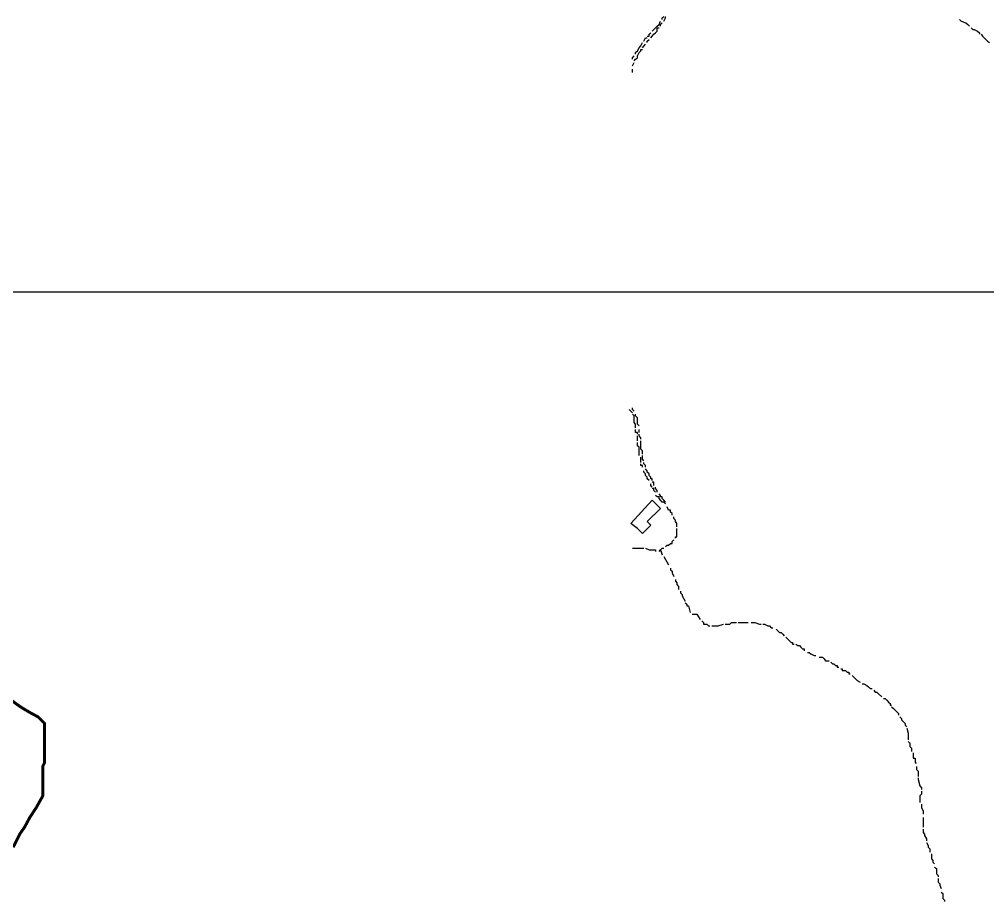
# Model space of a CAD drawing. Header units: millimetres. Extents: x -3588 to 75209, y -3737 to 38254.
# Drawn here: x 2956 to 3750, y 20595 to 21318 of the extents above; entities that cross this region are included whole.
import ezdxf

# ---------------------------------------------------------------- set-up
doc = ezdxf.new("R2010")
doc.units = ezdxf.units.MM
doc.layers.add('P', color=253, linetype='Continuous')

msp = doc.modelspace()

# ---------------------------------------------------------------- linework, layer by layer
at = {"layer": 'P'}
for points in [[(3483.149, 21318.061), (3483.149, 21319.47), (3484.557, 21320.606)], [(3484.557, 21316.653), (3485.966, 21319.47), (3485.966, 21320.606)], [(3474.955, 21308.459), (3476.38, 21309.884), (3477.788, 21311.292), (3479.196, 21312.7), (3480.605, 21313.82), (3481.741, 21316.653)], [(3481.741, 21312.7), (3481.741, 21313.82), (3483.149, 21315.245)], [(3727.046, 21318.061), (3728.454, 21316.653), (3732.407, 21315.245), (3733.815, 21313.82), (3735.24, 21312.7)], [(3471.018, 21304.506), (3472.427, 21304.506), (3472.427, 21305.931), (3473.835, 21307.051)], [(3473.835, 21303.098), (3474.955, 21304.506), (3476.38, 21305.931), (3477.788, 21307.051), (3479.196, 21308.459), (3479.196, 21311.292), (3480.605, 21311.292)], [(3736.648, 21311.292), (3738.056, 21309.884), (3739.177, 21309.884), (3742.009, 21308.459), (3743.418, 21307.051), (3743.418, 21305.931)], [(3744.826, 21305.931), (3745.962, 21304.506), (3747.37, 21303.098), (3748.779, 21301.69), (3750.187, 21300.281), (3751.611, 21299.145)], [(3461.416, 21289.559), (3461.416, 21290.967), (3462.824, 21292.375), (3464.233, 21294.92), (3465.641, 21296.328), (3467.065, 21299.145)], [(3467.065, 21294.92), (3469.594, 21297.737)], [(3468.186, 21300.281), (3469.594, 21303.098), (3471.018, 21303.098)], [(3471.018, 21299.145), (3471.018, 21300.281), (3472.427, 21301.69)], [(3460.28, 21284.182), (3461.416, 21285.606), (3462.824, 21286.726), (3462.824, 21288.134), (3464.233, 21290.967), (3465.641, 21292.375), (3465.641, 21293.496), (3467.065, 21293.496)], [(3458.872, 21285.606), (3458.872, 21286.726), (3460.28, 21288.134)], [(3458.872, 21279.957), (3460.28, 21282.773)], [(3458.872, 21274.595), (3458.872, 21277.412)], [(3458.872, 20995.411), (3457.463, 20996.819), (3456.055, 20998.227)], [(3460.28, 20996.819), (3458.872, 20998.227), (3458.872, 20999.636)], [(3461.416, 20983.264), (3461.416, 20984.688), (3461.416, 20986.096), (3460.28, 20987.505), (3460.28, 20990.049), (3460.28, 20991.458), (3460.28, 20992.866), (3458.872, 20994.274)], [(3464.233, 20984.688), (3462.824, 20986.096), (3462.824, 20987.505), (3462.824, 20988.625), (3462.824, 20990.049), (3462.824, 20991.458), (3461.416, 20992.866), (3461.416, 20994.274)], [(3461.416, 20979.311), (3461.416, 20980.735), (3461.416, 20981.855)], [(3462.824, 20977.903), (3462.824, 20979.311), (3461.416, 20979.311)], [(3464.233, 20979.311), (3464.233, 20980.735), (3464.233, 20981.855)], [(3462.824, 20972.541), (3462.824, 20973.95), (3462.824, 20975.086), (3462.824, 20976.494)], [(3464.233, 20960.41), (3464.233, 20961.531), (3464.233, 20962.939), (3464.233, 20964.363), (3464.233, 20965.772), (3464.233, 20967.18), (3462.824, 20968.3), (3462.824, 20969.725), (3462.824, 20971.133)], [(3465.641, 20973.95), (3465.641, 20975.086), (3464.233, 20976.494), (3464.233, 20977.903)], [(3467.065, 20961.531), (3467.065, 20962.939), (3467.065, 20964.363), (3465.641, 20965.772), (3465.641, 20967.18), (3465.641, 20968.3), (3465.641, 20969.725), (3465.641, 20971.133), (3465.641, 20972.541)], [(3465.641, 20954.761), (3465.641, 20957.578), (3465.641, 20958.986)], [(3468.186, 20956.169), (3467.065, 20957.578), (3467.065, 20958.986), (3467.065, 20960.41)], [(3467.065, 20950.808), (3467.065, 20952.217), (3465.641, 20952.217), (3465.641, 20953.625)], [(3469.594, 20950.808), (3469.594, 20952.217), (3468.186, 20953.625), (3468.186, 20954.761)], [(3472.427, 20940.086), (3471.018, 20941.206), (3471.018, 20942.614), (3469.594, 20944.039), (3469.594, 20945.447), (3468.186, 20946.855), (3468.186, 20947.976)], [(3474.955, 20940.086), (3474.955, 20941.206), (3473.835, 20941.206), (3473.835, 20942.614), (3472.427, 20944.039), (3472.427, 20945.447), (3471.018, 20946.855), (3471.018, 20947.976), (3469.594, 20949.4)], [(3474.955, 20934.436), (3473.835, 20935.845), (3473.835, 20937.253)], [(3476.38, 20935.845), (3476.38, 20937.253), (3476.38, 20938.661), (3474.955, 20938.661)], [(3477.788, 20930.484), (3476.38, 20931.892), (3476.38, 20933.3), (3474.955, 20933.3)], [(3479.196, 20930.484), (3479.196, 20931.892), (3477.788, 20933.3), (3477.788, 20934.436)], [(3462.824, 20900.557), (3457.463, 20904.798), (3474.955, 20923.714), (3481.741, 20916.928), (3471.018, 20906.206), (3473.835, 20903.389), (3467.065, 20896.604), (3462.824, 20900.557)], [(3485.966, 20922.29), (3484.557, 20922.29), (3483.149, 20922.29), (3481.741, 20923.714), (3480.605, 20925.122), (3480.605, 20926.531), (3479.196, 20926.531), (3477.788, 20927.651)], [(3485.966, 20922.29), (3484.557, 20923.714), (3483.149, 20925.122), (3483.149, 20926.531), (3481.741, 20926.531), (3481.741, 20927.651), (3480.605, 20929.075)], [(3485.966, 20920.881), (3484.557, 20922.29)], [(3491.343, 20911.567), (3491.343, 20912.975), (3489.919, 20914.112), (3489.919, 20915.52), (3488.51, 20915.52), (3487.39, 20918.337)], [(3495.28, 20901.965), (3495.28, 20903.389), (3495.28, 20904.798), (3494.16, 20906.206), (3494.16, 20907.326), (3492.751, 20908.75), (3492.751, 20910.159)], [(3494.16, 20892.651), (3494.16, 20893.787), (3495.28, 20893.787), (3495.28, 20895.195), (3495.28, 20896.604), (3495.28, 20900.557)], [(3458.872, 20884.473), (3462.824, 20884.473), (3464.233, 20884.473), (3465.641, 20884.473), (3467.065, 20884.473), (3468.186, 20884.473)], [(3469.594, 20884.473), (3472.427, 20883.065), (3473.835, 20883.065), (3474.955, 20883.065), (3476.38, 20883.065), (3477.788, 20883.065), (3477.788, 20881.64)], [(3481.741, 20883.065), (3483.149, 20884.473), (3484.557, 20884.473)], [(3485.966, 20885.881), (3487.39, 20887.001), (3488.51, 20887.001), (3489.919, 20888.426), (3491.343, 20888.426), (3491.343, 20889.834), (3492.751, 20891.242)], [(3480.605, 20881.64), (3481.741, 20883.065)], [(3481.741, 20883.065), (3483.149, 20879.112)], [(3484.557, 20877.687), (3488.51, 20870.918)], [(3489.919, 20868.101), (3489.919, 20866.677), (3491.343, 20865.556), (3491.343, 20864.148), (3492.751, 20861.315)], [(3494.16, 20858.787), (3494.16, 20857.363), (3495.28, 20855.954), (3495.28, 20854.546), (3496.704, 20853.138), (3496.704, 20852.001), (3496.704, 20850.593)], [(3498.113, 20849.185), (3498.113, 20847.776), (3499.521, 20846.352), (3499.521, 20845.232), (3502.066, 20840.991)], [(3502.066, 20839.582), (3503.474, 20838.462), (3503.474, 20837.038), (3504.882, 20837.038), (3506.291, 20831.677)], [(3507.715, 20830.268), (3511.668, 20830.268), (3514.484, 20826.027)], [(3515.605, 20824.907), (3517.029, 20823.499), (3517.029, 20822.09), (3518.437, 20822.09), (3519.846, 20822.09), (3521.254, 20820.666), (3522.39, 20820.666)], [(3523.799, 20820.666), (3525.207, 20820.666), (3526.615, 20820.666), (3529.16, 20820.666), (3533.401, 20822.09)], [(3534.809, 20822.09), (3535.929, 20822.09), (3538.762, 20822.09), (3540.17, 20823.499), (3542.715, 20823.499), (3544.123, 20823.499)], [(3545.532, 20823.499), (3546.94, 20823.499), (3549.485, 20823.499), (3552.317, 20823.499), (3553.726, 20823.499)], [(3556.254, 20823.499), (3557.678, 20823.499), (3559.087, 20823.499), (3563.04, 20822.09), (3564.448, 20822.09)], [(3565.856, 20822.09), (3567.265, 20822.09), (3569.809, 20820.666), (3571.218, 20820.666), (3572.642, 20819.258), (3574.05, 20819.258)], [(3576.579, 20818.137), (3579.412, 20815.305), (3580.82, 20815.305), (3582.228, 20813.896), (3583.364, 20812.488)], [(3584.773, 20811.352), (3586.181, 20809.944), (3589.014, 20807.127), (3590.134, 20807.127), (3590.134, 20805.703), (3591.542, 20805.703)], [(3592.967, 20805.703), (3594.375, 20804.582), (3595.783, 20804.582), (3596.904, 20803.174), (3598.328, 20801.766), (3599.736, 20801.766), (3599.736, 20800.341)], [(3602.553, 20798.933), (3603.689, 20798.933), (3605.097, 20797.813), (3607.914, 20796.388), (3609.338, 20796.388)], [(3611.867, 20794.98), (3613.291, 20794.98), (3614.7, 20794.98), (3616.108, 20793.572), (3617.228, 20792.163), (3618.653, 20792.163), (3620.061, 20792.163)], [(3621.469, 20791.027), (3622.878, 20789.619), (3624.014, 20789.619), (3625.422, 20788.211), (3626.831, 20788.211), (3626.831, 20786.802), (3628.239, 20786.802)], [(3629.663, 20785.378), (3630.783, 20785.378), (3630.783, 20784.258), (3632.192, 20784.258), (3633.616, 20784.258), (3635.024, 20782.849), (3636.433, 20782.849), (3636.433, 20781.441), (3637.553, 20781.441)], [(3638.977, 20780.017), (3640.386, 20778.608), (3643.202, 20776.064), (3645.747, 20774.655)], [(3647.155, 20773.247), (3648.564, 20773.247), (3651.108, 20771.839), (3652.516, 20770.702), (3653.941, 20769.294), (3655.349, 20769.294)], [(3656.757, 20767.886), (3657.878, 20766.477), (3659.302, 20766.477), (3660.71, 20765.053), (3663.527, 20762.525)], [(3664.663, 20761.116), (3666.072, 20761.116), (3667.48, 20759.692), (3668.888, 20758.284), (3670.313, 20757.163), (3670.313, 20755.739), (3671.433, 20755.739)], [(3671.433, 20754.331), (3672.841, 20752.922), (3677.082, 20748.969), (3677.082, 20747.561)], [(3678.202, 20746.153), (3679.627, 20744.728), (3679.627, 20743.608), (3682.443, 20740.792), (3682.443, 20739.367), (3683.852, 20737.959)], [(3683.852, 20736.839), (3684.988, 20732.598), (3684.988, 20731.189), (3684.988, 20730.053), (3684.988, 20727.236)], [(3684.988, 20725.828), (3686.396, 20724.404), (3686.396, 20723.283), (3686.396, 20721.875), (3687.805, 20720.467), (3687.805, 20717.634)], [(3689.213, 20716.514), (3689.213, 20715.09), (3689.213, 20712.273), (3690.637, 20712.273), (3690.637, 20710.865), (3690.637, 20708.32), (3691.758, 20708.32)], [(3691.758, 20705.503), (3691.758, 20704.079), (3691.758, 20702.959), (3693.166, 20701.55), (3693.166, 20700.142), (3693.166, 20698.718), (3693.166, 20697.309)], [(3693.166, 20696.189), (3693.166, 20694.765), (3694.59, 20689.404), (3695.999, 20687.995), (3695.999, 20686.587)], [(3695.999, 20685.179), (3695.999, 20683.754), (3695.999, 20682.634), (3694.59, 20681.226), (3694.59, 20679.817), (3694.59, 20678.393), (3694.59, 20676.985), (3694.59, 20675.864)], [(3695.999, 20674.44), (3695.999, 20673.032), (3695.999, 20671.623), (3697.407, 20669.079), (3697.407, 20667.671), (3697.407, 20666.262)], [(3697.407, 20663.43), (3697.407, 20662.309), (3697.407, 20660.901), (3697.407, 20659.493), (3697.407, 20658.068), (3697.407, 20656.66), (3697.407, 20655.54)], [(3697.407, 20654.115), (3697.407, 20652.707), (3697.407, 20651.299), (3698.527, 20649.89), (3698.527, 20648.754), (3699.951, 20645.937), (3699.951, 20644.529)], [(3699.951, 20643.105), (3701.36, 20640.576), (3701.36, 20639.168), (3702.768, 20637.744), (3702.768, 20636.335), (3702.768, 20635.215)], [(3704.176, 20633.791), (3704.176, 20632.382), (3704.176, 20630.974), (3704.176, 20629.566), (3705.313, 20628.429), (3705.313, 20627.021), (3706.721, 20625.613)], [(3706.721, 20622.78), (3708.129, 20621.66), (3708.129, 20620.252), (3708.129, 20618.843), (3708.129, 20617.419), (3709.538, 20616.011), (3709.538, 20614.89)], [(3709.538, 20613.466), (3709.538, 20612.058), (3709.538, 20610.649), (3710.962, 20609.241), (3710.962, 20608.105), (3712.082, 20605.288)], [(3712.082, 20602.455), (3713.491, 20601.335), (3713.491, 20599.927), (3713.491, 20597.094), (3714.915, 20595.686), (3714.915, 20594.566)]]:
    msp.add_lwpolyline(points, dxfattribs=at)
for points, const_width in [([(-3179.405, 21094.49), (12021.226, 21094.49)], 1.2), ([(2949.345, 20759.692), (2954.707, 20755.739), (2958.948, 20752.922), (2965.717, 20748.969), (2971.078, 20746.153), (2972.487, 20744.728), (2973.623, 20743.608), (2975.031, 20742.2), (2976.44, 20740.792), (2976.44, 20739.367), (2976.44, 20736.839), (2976.44, 20732.598), (2976.44, 20730.053), (2976.44, 20724.404), (2976.44, 20717.634), (2976.44, 20715.09), (2976.44, 20708.32), (2975.031, 20705.503), (2975.031, 20691.948), (2975.031, 20686.587), (2975.031, 20681.226), (2969.67, 20671.623), (2964.309, 20663.43), (2960.068, 20655.54), (2956.115, 20649.89), (2950.754, 20639.168)], 2.417)]:
    msp.add_lwpolyline(points, dxfattribs=dict(at, const_width=const_width))

doc.saveas('drawing.dxf')
